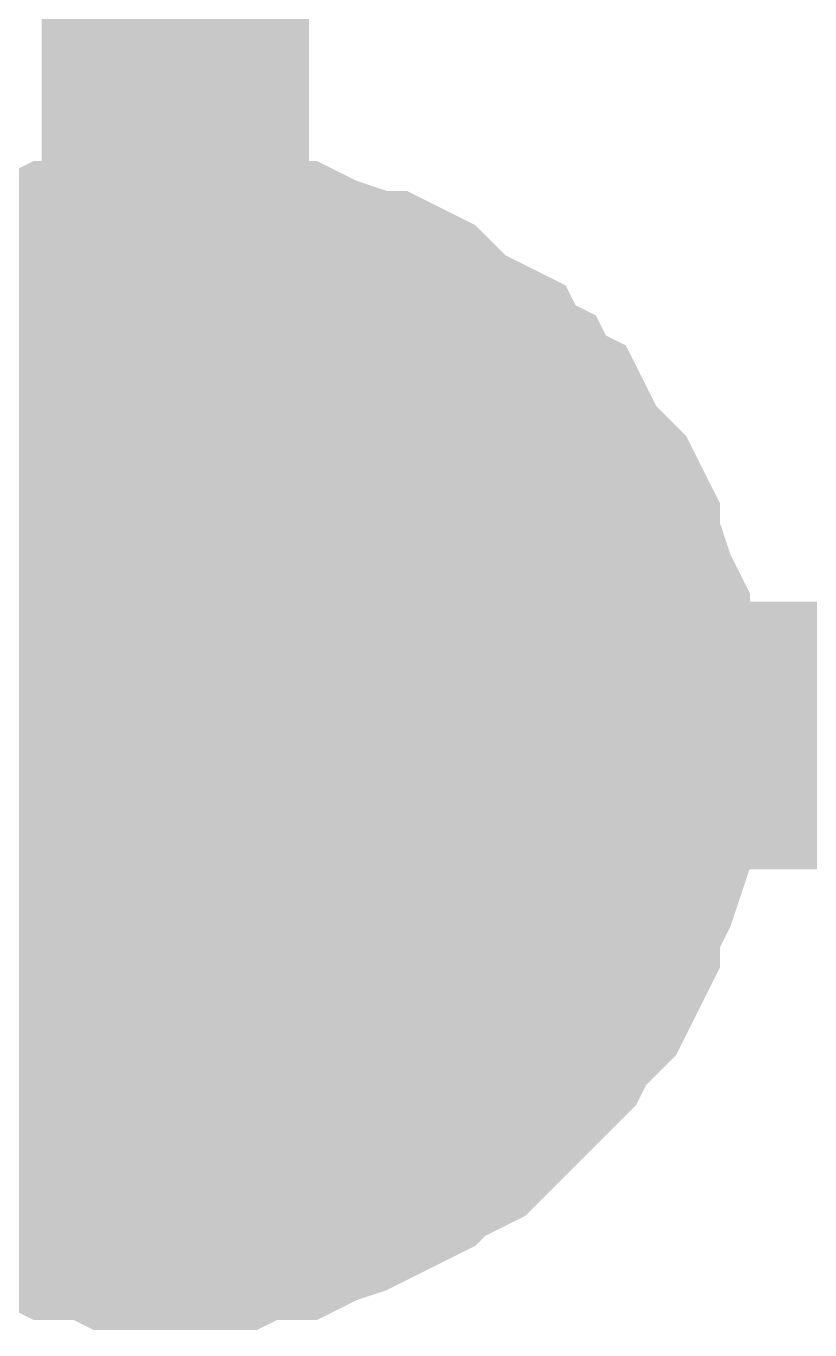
# Model space of a CAD drawing. Header units: inches. Extents: x 0 to 22.3, y 0 to 15.7.
# Drawn here: x 1.9936 to 2.0282, y 3.874 to 3.9316 of the extents above; entities that cross this region are included whole.
import ezdxf

# ---------------------------------------------------------------- set-up
doc = ezdxf.new("R2010")
doc.units = ezdxf.units.IN
doc.header["$MEASUREMENT"] = 0
doc.layers.add('Sheet', color=255, linetype='Continuous')

msp = doc.modelspace()

# ---------------------------------------------------------------- linework, layer by layer
at = {"layer": 'Sheet'}
for points in [[(1.100236, 4.699834, 0.0118, 0.0118, 0), (1.700083, 4.699834, 0.0118, 0.0118, 0), (1.700083, 3.900248, 0.0118, 0.0118, 0), (2.000228, 3.900248, 0.0118, 0.0118, 0), (3.000121, 3.900248, 0.0118, 0.0118, 0), (3.000121, 4.000141, 0.0118, 0.0118, 0)], [(2.000228, 4.000141, 0.0118, 0.0118, 0), (2.000228, 3.900248, 0.0118, 0.0118, 0)], [(1.987409, 3.915718, 0.0118, 0.0118, 0), (1.988293, 3.91616, 0.0118, 0.0118, 0), (1.989177, 3.916602, 0.0118, 0.0118, 0), (1.990061, 3.917486, 0.0118, 0.0118, 0), (1.990503, 3.917928, 0.0118, 0.0118, 0), (1.991387, 3.91837, 0.0118, 0.0118, 0), (1.992271, 3.91837, 0.0118, 0.0118, 0), (1.993155, 3.918812, 0.0118, 0.0118, 0), (1.994481, 3.919254, 0.0118, 0.0118, 0), (1.995366, 3.919696, 0.0118, 0.0118, 0), (1.99625, 3.919696, 0.0118, 0.0118, 0), (1.997134, 3.919696, 0.0118, 0.0118, 0), (1.998018, 3.920138, 0.0118, 0.0118, 0), (1.999344, 3.920138, 0.0118, 0.0118, 0), (2.000228, 3.920138, 0.0118, 0.0118, 0)], [(1.987409, 3.915718, 0.0118, 0.0118, 0), (1.988293, 3.91616, 0.0118, 0.0118, 0), (1.989177, 3.916602, 0.0118, 0.0118, 0), (1.990061, 3.917486, 0.0118, 0.0118, 0), (1.990503, 3.917928, 0.0118, 0.0118, 0), (1.991387, 3.91837, 0.0118, 0.0118, 0), (1.992271, 3.91837, 0.0118, 0.0118, 0), (1.993155, 3.918812, 0.0118, 0.0118, 0), (1.994481, 3.919254, 0.0118, 0.0118, 0), (1.995366, 3.919696, 0.0118, 0.0118, 0), (1.99625, 3.919696, 0.0118, 0.0118, 0), (1.997134, 3.919696, 0.0118, 0.0118, 0), (1.998018, 3.920138, 0.0118, 0.0118, 0), (1.999344, 3.920138, 0.0118, 0.0118, 0), (2.000228, 3.920138, 0.0118, 0.0118, 0)], [(1.987409, 3.915718, 0.0118, 0.0118, 0), (1.988293, 3.91616, 0.0118, 0.0118, 0), (1.989177, 3.916602, 0.0118, 0.0118, 0), (1.990061, 3.917486, 0.0118, 0.0118, 0), (1.990503, 3.917928, 0.0118, 0.0118, 0), (1.991387, 3.91837, 0.0118, 0.0118, 0), (1.992271, 3.91837, 0.0118, 0.0118, 0), (1.993155, 3.918812, 0.0118, 0.0118, 0), (1.994481, 3.919254, 0.0118, 0.0118, 0), (1.995366, 3.919696, 0.0118, 0.0118, 0), (1.99625, 3.919696, 0.0118, 0.0118, 0), (1.997134, 3.919696, 0.0118, 0.0118, 0), (1.998018, 3.920138, 0.0118, 0.0118, 0), (1.999344, 3.920138, 0.0118, 0.0118, 0), (2.000228, 3.920138, 0.0118, 0.0118, 0)], [(1.987409, 3.915718, 0.0118, 0.0118, 0), (1.988293, 3.91616, 0.0118, 0.0118, 0), (1.989177, 3.916602, 0.0118, 0.0118, 0), (1.990061, 3.917486, 0.0118, 0.0118, 0), (1.990503, 3.917928, 0.0118, 0.0118, 0), (1.991387, 3.91837, 0.0118, 0.0118, 0), (1.992271, 3.91837, 0.0118, 0.0118, 0), (1.993155, 3.918812, 0.0118, 0.0118, 0), (1.994481, 3.919254, 0.0118, 0.0118, 0), (1.995366, 3.919696, 0.0118, 0.0118, 0), (1.99625, 3.919696, 0.0118, 0.0118, 0), (1.997134, 3.919696, 0.0118, 0.0118, 0), (1.998018, 3.920138, 0.0118, 0.0118, 0), (1.999344, 3.920138, 0.0118, 0.0118, 0), (2.000228, 3.920138, 0.0118, 0.0118, 0)], [(2.000228, 3.920138, 0.0118, 0.0118, 0), (2.000228, 3.920138, 0.0118, 0.0118, 0)], [(2.000228, 3.920138, 0.0118, 0.0118, 0), (2.001112, 3.920138, 0.0118, 0.0118, 0), (2.002438, 3.920138, 0.0118, 0.0118, 0), (2.003322, 3.919696, 0.0118, 0.0118, 0), (2.004206, 3.919696, 0.0118, 0.0118, 0), (2.00509, 3.919696, 0.0118, 0.0118, 0), (2.005974, 3.919254, 0.0118, 0.0118, 0), (2.007301, 3.918812, 0.0118, 0.0118, 0), (2.008185, 3.91837, 0.0118, 0.0118, 0), (2.009069, 3.91837, 0.0118, 0.0118, 0), (2.009953, 3.917928, 0.0118, 0.0118, 0), (2.010395, 3.917486, 0.0118, 0.0118, 0), (2.011279, 3.916602, 0.0118, 0.0118, 0), (2.012163, 3.91616, 0.0118, 0.0118, 0), (2.013047, 3.915718, 0.0118, 0.0118, 0), (2.013489, 3.914834, 0.0118, 0.0118, 0), (2.014373, 3.914392, 0.0118, 0.0118, 0), (2.014815, 3.913508, 0.0118, 0.0118, 0), (2.015699, 3.913066, 0.0118, 0.0118, 0), (2.016141, 3.912182, 0.0118, 0.0118, 0), (2.016583, 3.911298, 0.0118, 0.0118, 0), (2.017467, 3.910414, 0.0118, 0.0118, 0), (2.01791, 3.909972, 0.0118, 0.0118, 0), (2.018352, 3.909088, 0.0118, 0.0118, 0), (2.018352, 3.908204, 0.0118, 0.0118, 0), (2.018794, 3.90732, 0.0118, 0.0118, 0), (2.019236, 3.905994, 0.0118, 0.0118, 0), (2.019678, 3.90511, 0.0118, 0.0118, 0), (2.019678, 3.904226, 0.0118, 0.0118, 0), (2.019678, 3.903342, 0.0118, 0.0118, 0), (2.02012, 3.902458, 0.0118, 0.0118, 0), (2.02012, 3.901132, 0.0118, 0.0118, 0), (2.02012, 3.900248, 0.0118, 0.0118, 0)], [(2.000228, 3.920138, 0.0118, 0.0118, 0), (2.000228, 3.920138, 0.0118, 0.0118, 0)], [(2.000228, 3.920138, 0.0118, 0.0118, 0), (2.001112, 3.920138, 0.0118, 0.0118, 0), (2.002438, 3.920138, 0.0118, 0.0118, 0), (2.003322, 3.919696, 0.0118, 0.0118, 0), (2.004206, 3.919696, 0.0118, 0.0118, 0), (2.00509, 3.919696, 0.0118, 0.0118, 0), (2.005974, 3.919254, 0.0118, 0.0118, 0), (2.007301, 3.918812, 0.0118, 0.0118, 0), (2.008185, 3.91837, 0.0118, 0.0118, 0), (2.009069, 3.91837, 0.0118, 0.0118, 0), (2.009953, 3.917928, 0.0118, 0.0118, 0), (2.010395, 3.917486, 0.0118, 0.0118, 0), (2.011279, 3.916602, 0.0118, 0.0118, 0), (2.012163, 3.91616, 0.0118, 0.0118, 0), (2.013047, 3.915718, 0.0118, 0.0118, 0), (2.013489, 3.914834, 0.0118, 0.0118, 0), (2.014373, 3.914392, 0.0118, 0.0118, 0), (2.014815, 3.913508, 0.0118, 0.0118, 0), (2.015699, 3.913066, 0.0118, 0.0118, 0), (2.016141, 3.912182, 0.0118, 0.0118, 0), (2.016583, 3.911298, 0.0118, 0.0118, 0), (2.017467, 3.910414, 0.0118, 0.0118, 0), (2.01791, 3.909972, 0.0118, 0.0118, 0), (2.018352, 3.909088, 0.0118, 0.0118, 0), (2.018352, 3.908204, 0.0118, 0.0118, 0), (2.018794, 3.90732, 0.0118, 0.0118, 0), (2.019236, 3.905994, 0.0118, 0.0118, 0), (2.019678, 3.90511, 0.0118, 0.0118, 0), (2.019678, 3.904226, 0.0118, 0.0118, 0), (2.019678, 3.903342, 0.0118, 0.0118, 0), (2.02012, 3.902458, 0.0118, 0.0118, 0), (2.02012, 3.901132, 0.0118, 0.0118, 0), (2.02012, 3.900248, 0.0118, 0.0118, 0)], [(2.000228, 3.920138, 0.0118, 0.0118, 0), (2.000228, 3.920138, 0.0118, 0.0118, 0)], [(2.000228, 3.920138, 0.0118, 0.0118, 0), (2.001112, 3.920138, 0.0118, 0.0118, 0), (2.002438, 3.920138, 0.0118, 0.0118, 0), (2.003322, 3.919696, 0.0118, 0.0118, 0), (2.004206, 3.919696, 0.0118, 0.0118, 0), (2.00509, 3.919696, 0.0118, 0.0118, 0), (2.005974, 3.919254, 0.0118, 0.0118, 0), (2.007301, 3.918812, 0.0118, 0.0118, 0), (2.008185, 3.91837, 0.0118, 0.0118, 0), (2.009069, 3.91837, 0.0118, 0.0118, 0), (2.009953, 3.917928, 0.0118, 0.0118, 0), (2.010395, 3.917486, 0.0118, 0.0118, 0), (2.011279, 3.916602, 0.0118, 0.0118, 0), (2.012163, 3.91616, 0.0118, 0.0118, 0), (2.013047, 3.915718, 0.0118, 0.0118, 0), (2.013489, 3.914834, 0.0118, 0.0118, 0), (2.014373, 3.914392, 0.0118, 0.0118, 0), (2.014815, 3.913508, 0.0118, 0.0118, 0), (2.015699, 3.913066, 0.0118, 0.0118, 0), (2.016141, 3.912182, 0.0118, 0.0118, 0), (2.016583, 3.911298, 0.0118, 0.0118, 0), (2.017467, 3.910414, 0.0118, 0.0118, 0), (2.01791, 3.909972, 0.0118, 0.0118, 0), (2.018352, 3.909088, 0.0118, 0.0118, 0), (2.018352, 3.908204, 0.0118, 0.0118, 0), (2.018794, 3.90732, 0.0118, 0.0118, 0), (2.019236, 3.905994, 0.0118, 0.0118, 0), (2.019678, 3.90511, 0.0118, 0.0118, 0), (2.019678, 3.904226, 0.0118, 0.0118, 0), (2.019678, 3.903342, 0.0118, 0.0118, 0), (2.02012, 3.902458, 0.0118, 0.0118, 0), (2.02012, 3.901132, 0.0118, 0.0118, 0), (2.02012, 3.900248, 0.0118, 0.0118, 0)], [(2.000228, 3.920138, 0.0118, 0.0118, 0), (2.000228, 3.920138, 0.0118, 0.0118, 0)], [(2.000228, 3.920138, 0.0118, 0.0118, 0), (2.001112, 3.920138, 0.0118, 0.0118, 0), (2.002438, 3.920138, 0.0118, 0.0118, 0), (2.003322, 3.919696, 0.0118, 0.0118, 0), (2.004206, 3.919696, 0.0118, 0.0118, 0), (2.00509, 3.919696, 0.0118, 0.0118, 0), (2.005974, 3.919254, 0.0118, 0.0118, 0), (2.007301, 3.918812, 0.0118, 0.0118, 0), (2.008185, 3.91837, 0.0118, 0.0118, 0), (2.009069, 3.91837, 0.0118, 0.0118, 0), (2.009953, 3.917928, 0.0118, 0.0118, 0), (2.010395, 3.917486, 0.0118, 0.0118, 0), (2.011279, 3.916602, 0.0118, 0.0118, 0), (2.012163, 3.91616, 0.0118, 0.0118, 0), (2.013047, 3.915718, 0.0118, 0.0118, 0), (2.013489, 3.914834, 0.0118, 0.0118, 0), (2.014373, 3.914392, 0.0118, 0.0118, 0), (2.014815, 3.913508, 0.0118, 0.0118, 0), (2.015699, 3.913066, 0.0118, 0.0118, 0), (2.016141, 3.912182, 0.0118, 0.0118, 0), (2.016583, 3.911298, 0.0118, 0.0118, 0), (2.017467, 3.910414, 0.0118, 0.0118, 0), (2.01791, 3.909972, 0.0118, 0.0118, 0), (2.018352, 3.909088, 0.0118, 0.0118, 0), (2.018352, 3.908204, 0.0118, 0.0118, 0), (2.018794, 3.90732, 0.0118, 0.0118, 0), (2.019236, 3.905994, 0.0118, 0.0118, 0), (2.019678, 3.90511, 0.0118, 0.0118, 0), (2.019678, 3.904226, 0.0118, 0.0118, 0), (2.019678, 3.903342, 0.0118, 0.0118, 0), (2.02012, 3.902458, 0.0118, 0.0118, 0), (2.02012, 3.901132, 0.0118, 0.0118, 0), (2.02012, 3.900248, 0.0118, 0.0118, 0)], [(1.991387, 3.91837, 0.0039, 0.0039, 0), (1.992271, 3.91837, 0.0039, 0.0039, 0), (1.993155, 3.918812, 0.0039, 0.0039, 0), (1.994481, 3.919254, 0.0039, 0.0039, 0), (1.995366, 3.919696, 0.0039, 0.0039, 0), (1.99625, 3.919696, 0.0039, 0.0039, 0), (1.997134, 3.919696, 0.0039, 0.0039, 0), (1.998018, 3.920138, 0.0039, 0.0039, 0), (1.999344, 3.920138, 0.0039, 0.0039, 0), (2.000228, 3.920138, 0.0039, 0.0039, 0)], [(1.991387, 3.91837, 0.0039, 0.0039, 0), (1.992271, 3.91837, 0.0039, 0.0039, 0), (1.993155, 3.918812, 0.0039, 0.0039, 0), (1.994481, 3.919254, 0.0039, 0.0039, 0), (1.995366, 3.919696, 0.0039, 0.0039, 0), (1.99625, 3.919696, 0.0039, 0.0039, 0), (1.997134, 3.919696, 0.0039, 0.0039, 0), (1.998018, 3.920138, 0.0039, 0.0039, 0), (1.999344, 3.920138, 0.0039, 0.0039, 0), (2.000228, 3.920138, 0.0039, 0.0039, 0)], [(1.991387, 3.91837, 0.0039, 0.0039, 0), (1.992271, 3.91837, 0.0039, 0.0039, 0), (1.993155, 3.918812, 0.0039, 0.0039, 0), (1.994481, 3.919254, 0.0039, 0.0039, 0), (1.995366, 3.919696, 0.0039, 0.0039, 0), (1.99625, 3.919696, 0.0039, 0.0039, 0), (1.997134, 3.919696, 0.0039, 0.0039, 0), (1.998018, 3.920138, 0.0039, 0.0039, 0), (1.999344, 3.920138, 0.0039, 0.0039, 0), (2.000228, 3.920138, 0.0039, 0.0039, 0)], [(1.991387, 3.91837, 0.0039, 0.0039, 0), (1.992271, 3.91837, 0.0039, 0.0039, 0), (1.993155, 3.918812, 0.0039, 0.0039, 0), (1.994481, 3.919254, 0.0039, 0.0039, 0), (1.995366, 3.919696, 0.0039, 0.0039, 0), (1.99625, 3.919696, 0.0039, 0.0039, 0), (1.997134, 3.919696, 0.0039, 0.0039, 0), (1.998018, 3.920138, 0.0039, 0.0039, 0), (1.999344, 3.920138, 0.0039, 0.0039, 0), (2.000228, 3.920138, 0.0039, 0.0039, 0)], [(2.000228, 3.920138, 0.0039, 0.0039, 0), (2.000228, 3.920138, 0.0039, 0.0039, 0)], [(2.000228, 3.920138, 0.0039, 0.0039, 0), (2.001112, 3.920138, 0.0039, 0.0039, 0), (2.002438, 3.920138, 0.0039, 0.0039, 0), (2.003322, 3.919696, 0.0039, 0.0039, 0), (2.004206, 3.919696, 0.0039, 0.0039, 0), (2.00509, 3.919696, 0.0039, 0.0039, 0), (2.005974, 3.919254, 0.0039, 0.0039, 0), (2.007301, 3.918812, 0.0039, 0.0039, 0), (2.008185, 3.91837, 0.0039, 0.0039, 0), (2.009069, 3.91837, 0.0039, 0.0039, 0), (2.009953, 3.917928, 0.0039, 0.0039, 0), (2.010395, 3.917486, 0.0039, 0.0039, 0), (2.011279, 3.916602, 0.0039, 0.0039, 0), (2.012163, 3.91616, 0.0039, 0.0039, 0), (2.013047, 3.915718, 0.0039, 0.0039, 0), (2.013489, 3.914834, 0.0039, 0.0039, 0), (2.014373, 3.914392, 0.0039, 0.0039, 0), (2.014815, 3.913508, 0.0039, 0.0039, 0), (2.015699, 3.913066, 0.0039, 0.0039, 0), (2.016141, 3.912182, 0.0039, 0.0039, 0), (2.016583, 3.911298, 0.0039, 0.0039, 0), (2.017467, 3.910414, 0.0039, 0.0039, 0), (2.01791, 3.909972, 0.0039, 0.0039, 0), (2.018352, 3.909088, 0.0039, 0.0039, 0), (2.018352, 3.908204, 0.0039, 0.0039, 0), (2.018794, 3.90732, 0.0039, 0.0039, 0), (2.019236, 3.905994, 0.0039, 0.0039, 0), (2.019678, 3.90511, 0.0039, 0.0039, 0), (2.019678, 3.904226, 0.0039, 0.0039, 0), (2.019678, 3.903342, 0.0039, 0.0039, 0), (2.02012, 3.902458, 0.0039, 0.0039, 0), (2.02012, 3.901132, 0.0039, 0.0039, 0), (2.02012, 3.900248, 0.0039, 0.0039, 0)], [(2.000228, 3.920138, 0.0039, 0.0039, 0), (2.000228, 3.920138, 0.0039, 0.0039, 0)], [(2.000228, 3.920138, 0.0039, 0.0039, 0), (2.001112, 3.920138, 0.0039, 0.0039, 0), (2.002438, 3.920138, 0.0039, 0.0039, 0), (2.003322, 3.919696, 0.0039, 0.0039, 0), (2.004206, 3.919696, 0.0039, 0.0039, 0), (2.00509, 3.919696, 0.0039, 0.0039, 0), (2.005974, 3.919254, 0.0039, 0.0039, 0), (2.007301, 3.918812, 0.0039, 0.0039, 0), (2.008185, 3.91837, 0.0039, 0.0039, 0), (2.009069, 3.91837, 0.0039, 0.0039, 0), (2.009953, 3.917928, 0.0039, 0.0039, 0), (2.010395, 3.917486, 0.0039, 0.0039, 0), (2.011279, 3.916602, 0.0039, 0.0039, 0), (2.012163, 3.91616, 0.0039, 0.0039, 0), (2.013047, 3.915718, 0.0039, 0.0039, 0), (2.013489, 3.914834, 0.0039, 0.0039, 0), (2.014373, 3.914392, 0.0039, 0.0039, 0), (2.014815, 3.913508, 0.0039, 0.0039, 0), (2.015699, 3.913066, 0.0039, 0.0039, 0), (2.016141, 3.912182, 0.0039, 0.0039, 0), (2.016583, 3.911298, 0.0039, 0.0039, 0), (2.017467, 3.910414, 0.0039, 0.0039, 0), (2.01791, 3.909972, 0.0039, 0.0039, 0), (2.018352, 3.909088, 0.0039, 0.0039, 0), (2.018352, 3.908204, 0.0039, 0.0039, 0), (2.018794, 3.90732, 0.0039, 0.0039, 0), (2.019236, 3.905994, 0.0039, 0.0039, 0), (2.019678, 3.90511, 0.0039, 0.0039, 0), (2.019678, 3.904226, 0.0039, 0.0039, 0), (2.019678, 3.903342, 0.0039, 0.0039, 0), (2.02012, 3.902458, 0.0039, 0.0039, 0), (2.02012, 3.901132, 0.0039, 0.0039, 0), (2.02012, 3.900248, 0.0039, 0.0039, 0)], [(2.000228, 3.920138, 0.0039, 0.0039, 0), (2.000228, 3.920138, 0.0039, 0.0039, 0)], [(2.000228, 3.920138, 0.0039, 0.0039, 0), (2.001112, 3.920138, 0.0039, 0.0039, 0), (2.002438, 3.920138, 0.0039, 0.0039, 0), (2.003322, 3.919696, 0.0039, 0.0039, 0), (2.004206, 3.919696, 0.0039, 0.0039, 0), (2.00509, 3.919696, 0.0039, 0.0039, 0), (2.005974, 3.919254, 0.0039, 0.0039, 0), (2.007301, 3.918812, 0.0039, 0.0039, 0), (2.008185, 3.91837, 0.0039, 0.0039, 0), (2.009069, 3.91837, 0.0039, 0.0039, 0), (2.009953, 3.917928, 0.0039, 0.0039, 0), (2.010395, 3.917486, 0.0039, 0.0039, 0), (2.011279, 3.916602, 0.0039, 0.0039, 0), (2.012163, 3.91616, 0.0039, 0.0039, 0), (2.013047, 3.915718, 0.0039, 0.0039, 0), (2.013489, 3.914834, 0.0039, 0.0039, 0), (2.014373, 3.914392, 0.0039, 0.0039, 0), (2.014815, 3.913508, 0.0039, 0.0039, 0), (2.015699, 3.913066, 0.0039, 0.0039, 0), (2.016141, 3.912182, 0.0039, 0.0039, 0), (2.016583, 3.911298, 0.0039, 0.0039, 0), (2.017467, 3.910414, 0.0039, 0.0039, 0), (2.01791, 3.909972, 0.0039, 0.0039, 0), (2.018352, 3.909088, 0.0039, 0.0039, 0), (2.018352, 3.908204, 0.0039, 0.0039, 0), (2.018794, 3.90732, 0.0039, 0.0039, 0), (2.019236, 3.905994, 0.0039, 0.0039, 0), (2.019678, 3.90511, 0.0039, 0.0039, 0), (2.019678, 3.904226, 0.0039, 0.0039, 0), (2.019678, 3.903342, 0.0039, 0.0039, 0), (2.02012, 3.902458, 0.0039, 0.0039, 0), (2.02012, 3.901132, 0.0039, 0.0039, 0), (2.02012, 3.900248, 0.0039, 0.0039, 0)], [(2.000228, 3.920138, 0.0039, 0.0039, 0), (2.000228, 3.920138, 0.0039, 0.0039, 0)], [(2.000228, 3.920138, 0.0039, 0.0039, 0), (2.001112, 3.920138, 0.0039, 0.0039, 0), (2.002438, 3.920138, 0.0039, 0.0039, 0), (2.003322, 3.919696, 0.0039, 0.0039, 0), (2.004206, 3.919696, 0.0039, 0.0039, 0), (2.00509, 3.919696, 0.0039, 0.0039, 0), (2.005974, 3.919254, 0.0039, 0.0039, 0), (2.007301, 3.918812, 0.0039, 0.0039, 0), (2.008185, 3.91837, 0.0039, 0.0039, 0), (2.009069, 3.91837, 0.0039, 0.0039, 0), (2.009953, 3.917928, 0.0039, 0.0039, 0), (2.010395, 3.917486, 0.0039, 0.0039, 0), (2.011279, 3.916602, 0.0039, 0.0039, 0), (2.012163, 3.91616, 0.0039, 0.0039, 0), (2.013047, 3.915718, 0.0039, 0.0039, 0), (2.013489, 3.914834, 0.0039, 0.0039, 0), (2.014373, 3.914392, 0.0039, 0.0039, 0), (2.014815, 3.913508, 0.0039, 0.0039, 0), (2.015699, 3.913066, 0.0039, 0.0039, 0), (2.016141, 3.912182, 0.0039, 0.0039, 0), (2.016583, 3.911298, 0.0039, 0.0039, 0), (2.017467, 3.910414, 0.0039, 0.0039, 0), (2.01791, 3.909972, 0.0039, 0.0039, 0), (2.018352, 3.909088, 0.0039, 0.0039, 0), (2.018352, 3.908204, 0.0039, 0.0039, 0), (2.018794, 3.90732, 0.0039, 0.0039, 0), (2.019236, 3.905994, 0.0039, 0.0039, 0), (2.019678, 3.90511, 0.0039, 0.0039, 0), (2.019678, 3.904226, 0.0039, 0.0039, 0), (2.019678, 3.903342, 0.0039, 0.0039, 0), (2.02012, 3.902458, 0.0039, 0.0039, 0), (2.02012, 3.901132, 0.0039, 0.0039, 0), (2.02012, 3.900248, 0.0039, 0.0039, 0)], [(2.02012, 3.900248, 0.0118, 0.0118, 0), (2.02012, 3.899364, 0.0118, 0.0118, 0), (2.02012, 3.898038, 0.0118, 0.0118, 0), (2.019678, 3.897154, 0.0118, 0.0118, 0), (2.019678, 3.89627, 0.0118, 0.0118, 0), (2.019678, 3.895386, 0.0118, 0.0118, 0), (2.019236, 3.89406, 0.0118, 0.0118, 0), (2.018794, 3.893176, 0.0118, 0.0118, 0), (2.018352, 3.892292, 0.0118, 0.0118, 0), (2.018352, 3.891408, 0.0118, 0.0118, 0), (2.01791, 3.890524, 0.0118, 0.0118, 0), (2.017467, 3.88964, 0.0118, 0.0118, 0), (2.016583, 3.888756, 0.0118, 0.0118, 0), (2.016141, 3.888314, 0.0118, 0.0118, 0), (2.015699, 3.88743, 0.0118, 0.0118, 0), (2.014815, 3.886546, 0.0118, 0.0118, 0), (2.014373, 3.886104, 0.0118, 0.0118, 0), (2.013489, 3.88522, 0.0118, 0.0118, 0), (2.013047, 3.884778, 0.0118, 0.0118, 0), (2.012163, 3.883894, 0.0118, 0.0118, 0), (2.011279, 3.883452, 0.0118, 0.0118, 0), (2.010395, 3.88301, 0.0118, 0.0118, 0), (2.009953, 3.882568, 0.0118, 0.0118, 0), (2.009069, 3.882126, 0.0118, 0.0118, 0), (2.008185, 3.881684, 0.0118, 0.0118, 0), (2.007301, 3.881242, 0.0118, 0.0118, 0), (2.005974, 3.8808, 0.0118, 0.0118, 0), (2.00509, 3.880358, 0.0118, 0.0118, 0), (2.004206, 3.880358, 0.0118, 0.0118, 0), (2.003322, 3.880358, 0.0118, 0.0118, 0), (2.002438, 3.879916, 0.0118, 0.0118, 0), (2.001112, 3.879916, 0.0118, 0.0118, 0), (2.000228, 3.879916, 0.0118, 0.0118, 0)], [(2.02012, 3.900248, 0.0118, 0.0118, 0), (2.02012, 3.899364, 0.0118, 0.0118, 0), (2.02012, 3.898038, 0.0118, 0.0118, 0), (2.019678, 3.897154, 0.0118, 0.0118, 0), (2.019678, 3.89627, 0.0118, 0.0118, 0), (2.019678, 3.895386, 0.0118, 0.0118, 0), (2.019236, 3.89406, 0.0118, 0.0118, 0), (2.018794, 3.893176, 0.0118, 0.0118, 0), (2.018352, 3.892292, 0.0118, 0.0118, 0), (2.018352, 3.891408, 0.0118, 0.0118, 0), (2.01791, 3.890524, 0.0118, 0.0118, 0), (2.017467, 3.88964, 0.0118, 0.0118, 0), (2.016583, 3.888756, 0.0118, 0.0118, 0), (2.016141, 3.888314, 0.0118, 0.0118, 0), (2.015699, 3.88743, 0.0118, 0.0118, 0), (2.014815, 3.886546, 0.0118, 0.0118, 0), (2.014373, 3.886104, 0.0118, 0.0118, 0), (2.013489, 3.88522, 0.0118, 0.0118, 0), (2.013047, 3.884778, 0.0118, 0.0118, 0), (2.012163, 3.883894, 0.0118, 0.0118, 0), (2.011279, 3.883452, 0.0118, 0.0118, 0), (2.010395, 3.88301, 0.0118, 0.0118, 0), (2.009953, 3.882568, 0.0118, 0.0118, 0), (2.009069, 3.882126, 0.0118, 0.0118, 0), (2.008185, 3.881684, 0.0118, 0.0118, 0), (2.007301, 3.881242, 0.0118, 0.0118, 0), (2.005974, 3.8808, 0.0118, 0.0118, 0), (2.00509, 3.880358, 0.0118, 0.0118, 0), (2.004206, 3.880358, 0.0118, 0.0118, 0), (2.003322, 3.880358, 0.0118, 0.0118, 0), (2.002438, 3.879916, 0.0118, 0.0118, 0), (2.001112, 3.879916, 0.0118, 0.0118, 0), (2.000228, 3.879916, 0.0118, 0.0118, 0)], [(2.02012, 3.900248, 0.0118, 0.0118, 0), (2.02012, 3.899364, 0.0118, 0.0118, 0), (2.02012, 3.898038, 0.0118, 0.0118, 0), (2.019678, 3.897154, 0.0118, 0.0118, 0), (2.019678, 3.89627, 0.0118, 0.0118, 0), (2.019678, 3.895386, 0.0118, 0.0118, 0), (2.019236, 3.89406, 0.0118, 0.0118, 0), (2.018794, 3.893176, 0.0118, 0.0118, 0), (2.018352, 3.892292, 0.0118, 0.0118, 0), (2.018352, 3.891408, 0.0118, 0.0118, 0), (2.01791, 3.890524, 0.0118, 0.0118, 0), (2.017467, 3.88964, 0.0118, 0.0118, 0), (2.016583, 3.888756, 0.0118, 0.0118, 0), (2.016141, 3.888314, 0.0118, 0.0118, 0), (2.015699, 3.88743, 0.0118, 0.0118, 0), (2.014815, 3.886546, 0.0118, 0.0118, 0), (2.014373, 3.886104, 0.0118, 0.0118, 0), (2.013489, 3.88522, 0.0118, 0.0118, 0), (2.013047, 3.884778, 0.0118, 0.0118, 0), (2.012163, 3.883894, 0.0118, 0.0118, 0), (2.011279, 3.883452, 0.0118, 0.0118, 0), (2.010395, 3.88301, 0.0118, 0.0118, 0), (2.009953, 3.882568, 0.0118, 0.0118, 0), (2.009069, 3.882126, 0.0118, 0.0118, 0), (2.008185, 3.881684, 0.0118, 0.0118, 0), (2.007301, 3.881242, 0.0118, 0.0118, 0), (2.005974, 3.8808, 0.0118, 0.0118, 0), (2.00509, 3.880358, 0.0118, 0.0118, 0), (2.004206, 3.880358, 0.0118, 0.0118, 0), (2.003322, 3.880358, 0.0118, 0.0118, 0), (2.002438, 3.879916, 0.0118, 0.0118, 0), (2.001112, 3.879916, 0.0118, 0.0118, 0), (2.000228, 3.879916, 0.0118, 0.0118, 0)], [(2.02012, 3.900248, 0.0118, 0.0118, 0), (2.02012, 3.899364, 0.0118, 0.0118, 0), (2.02012, 3.898038, 0.0118, 0.0118, 0), (2.019678, 3.897154, 0.0118, 0.0118, 0), (2.019678, 3.89627, 0.0118, 0.0118, 0), (2.019678, 3.895386, 0.0118, 0.0118, 0), (2.019236, 3.89406, 0.0118, 0.0118, 0), (2.018794, 3.893176, 0.0118, 0.0118, 0), (2.018352, 3.892292, 0.0118, 0.0118, 0), (2.018352, 3.891408, 0.0118, 0.0118, 0), (2.01791, 3.890524, 0.0118, 0.0118, 0), (2.017467, 3.88964, 0.0118, 0.0118, 0), (2.016583, 3.888756, 0.0118, 0.0118, 0), (2.016141, 3.888314, 0.0118, 0.0118, 0), (2.015699, 3.88743, 0.0118, 0.0118, 0), (2.014815, 3.886546, 0.0118, 0.0118, 0), (2.014373, 3.886104, 0.0118, 0.0118, 0), (2.013489, 3.88522, 0.0118, 0.0118, 0), (2.013047, 3.884778, 0.0118, 0.0118, 0), (2.012163, 3.883894, 0.0118, 0.0118, 0), (2.011279, 3.883452, 0.0118, 0.0118, 0), (2.010395, 3.88301, 0.0118, 0.0118, 0), (2.009953, 3.882568, 0.0118, 0.0118, 0), (2.009069, 3.882126, 0.0118, 0.0118, 0), (2.008185, 3.881684, 0.0118, 0.0118, 0), (2.007301, 3.881242, 0.0118, 0.0118, 0), (2.005974, 3.8808, 0.0118, 0.0118, 0), (2.00509, 3.880358, 0.0118, 0.0118, 0), (2.004206, 3.880358, 0.0118, 0.0118, 0), (2.003322, 3.880358, 0.0118, 0.0118, 0), (2.002438, 3.879916, 0.0118, 0.0118, 0), (2.001112, 3.879916, 0.0118, 0.0118, 0), (2.000228, 3.879916, 0.0118, 0.0118, 0)], [(2.02012, 3.900248, 0.0118, 0.0118, 0), (2.02012, 3.900248, 0.0118, 0.0118, 0), (2.02012, 3.900248, 0.0118, 0.0118, 0), (2.02012, 3.900248, 0.0118, 0.0118, 0), (2.02012, 3.900248, 0.0118, 0.0118, 0), (2.02012, 3.900248, 0.0118, 0.0118, 0), (2.02012, 3.900248, 0.0118, 0.0118, 0), (2.02012, 3.900248, 0.0118, 0.0118, 0), (2.02012, 3.900248, 0.0118, 0.0118, 0), (2.02012, 3.900248, 0.0118, 0.0118, 0), (2.02012, 3.900248, 0.0118, 0.0118, 0), (2.02012, 3.900248, 0.0118, 0.0118, 0), (2.02012, 3.900248, 0.0118, 0.0118, 0), (2.02012, 3.900248, 0.0118, 0.0118, 0), (2.02012, 3.900248, 0.0118, 0.0118, 0), (2.02012, 3.900248, 0.0118, 0.0118, 0), (2.02012, 3.900248, 0.0118, 0.0118, 0), (2.02012, 3.900248, 0.0118, 0.0118, 0), (2.02012, 3.900248, 0.0118, 0.0118, 0), (2.02012, 3.900248, 0.0118, 0.0118, 0), (2.02012, 3.900248, 0.0118, 0.0118, 0), (2.02012, 3.900248, 0.0118, 0.0118, 0), (2.02012, 3.900248, 0.0118, 0.0118, 0), (2.02012, 3.900248, 0.0118, 0.0118, 0), (2.02012, 3.900248, 0.0118, 0.0118, 0), (2.02012, 3.900248, 0.0118, 0.0118, 0), (2.02012, 3.900248, 0.0118, 0.0118, 0), (2.02012, 3.900248, 0.0118, 0.0118, 0), (2.02012, 3.900248, 0.0118, 0.0118, 0), (2.02012, 3.900248, 0.0118, 0.0118, 0), (2.02012, 3.900248, 0.0118, 0.0118, 0), (2.02012, 3.900248, 0.0118, 0.0118, 0), (2.02012, 3.900248, 0.0118, 0.0118, 0)], [(2.02012, 3.900248, 0.0118, 0.0118, 0), (2.02012, 3.900248, 0.0118, 0.0118, 0)], [(2.02012, 3.900248, 0.0118, 0.0118, 0), (2.02012, 3.900248, 0.0118, 0.0118, 0), (2.02012, 3.900248, 0.0118, 0.0118, 0), (2.02012, 3.900248, 0.0118, 0.0118, 0), (2.02012, 3.900248, 0.0118, 0.0118, 0), (2.02012, 3.900248, 0.0118, 0.0118, 0), (2.02012, 3.900248, 0.0118, 0.0118, 0), (2.02012, 3.900248, 0.0118, 0.0118, 0), (2.02012, 3.900248, 0.0118, 0.0118, 0), (2.02012, 3.900248, 0.0118, 0.0118, 0), (2.02012, 3.900248, 0.0118, 0.0118, 0), (2.02012, 3.900248, 0.0118, 0.0118, 0), (2.02012, 3.900248, 0.0118, 0.0118, 0), (2.02012, 3.900248, 0.0118, 0.0118, 0), (2.02012, 3.900248, 0.0118, 0.0118, 0), (2.02012, 3.900248, 0.0118, 0.0118, 0), (2.02012, 3.900248, 0.0118, 0.0118, 0), (2.02012, 3.900248, 0.0118, 0.0118, 0), (2.02012, 3.900248, 0.0118, 0.0118, 0), (2.02012, 3.900248, 0.0118, 0.0118, 0), (2.02012, 3.900248, 0.0118, 0.0118, 0), (2.02012, 3.900248, 0.0118, 0.0118, 0), (2.02012, 3.900248, 0.0118, 0.0118, 0), (2.02012, 3.900248, 0.0118, 0.0118, 0), (2.02012, 3.900248, 0.0118, 0.0118, 0), (2.02012, 3.900248, 0.0118, 0.0118, 0), (2.02012, 3.900248, 0.0118, 0.0118, 0), (2.02012, 3.900248, 0.0118, 0.0118, 0), (2.02012, 3.900248, 0.0118, 0.0118, 0), (2.02012, 3.900248, 0.0118, 0.0118, 0), (2.02012, 3.900248, 0.0118, 0.0118, 0), (2.02012, 3.900248, 0.0118, 0.0118, 0), (2.02012, 3.900248, 0.0118, 0.0118, 0)], [(2.02012, 3.900248, 0.0118, 0.0118, 0), (2.02012, 3.900248, 0.0118, 0.0118, 0)], [(2.02012, 3.900248, 0.0118, 0.0118, 0), (2.02012, 3.900248, 0.0118, 0.0118, 0), (2.02012, 3.900248, 0.0118, 0.0118, 0), (2.02012, 3.900248, 0.0118, 0.0118, 0), (2.02012, 3.900248, 0.0118, 0.0118, 0), (2.02012, 3.900248, 0.0118, 0.0118, 0), (2.02012, 3.900248, 0.0118, 0.0118, 0), (2.02012, 3.900248, 0.0118, 0.0118, 0), (2.02012, 3.900248, 0.0118, 0.0118, 0), (2.02012, 3.900248, 0.0118, 0.0118, 0), (2.02012, 3.900248, 0.0118, 0.0118, 0), (2.02012, 3.900248, 0.0118, 0.0118, 0), (2.02012, 3.900248, 0.0118, 0.0118, 0), (2.02012, 3.900248, 0.0118, 0.0118, 0), (2.02012, 3.900248, 0.0118, 0.0118, 0), (2.02012, 3.900248, 0.0118, 0.0118, 0), (2.02012, 3.900248, 0.0118, 0.0118, 0), (2.02012, 3.900248, 0.0118, 0.0118, 0), (2.02012, 3.900248, 0.0118, 0.0118, 0), (2.02012, 3.900248, 0.0118, 0.0118, 0), (2.02012, 3.900248, 0.0118, 0.0118, 0), (2.02012, 3.900248, 0.0118, 0.0118, 0), (2.02012, 3.900248, 0.0118, 0.0118, 0), (2.02012, 3.900248, 0.0118, 0.0118, 0), (2.02012, 3.900248, 0.0118, 0.0118, 0), (2.02012, 3.900248, 0.0118, 0.0118, 0), (2.02012, 3.900248, 0.0118, 0.0118, 0), (2.02012, 3.900248, 0.0118, 0.0118, 0), (2.02012, 3.900248, 0.0118, 0.0118, 0), (2.02012, 3.900248, 0.0118, 0.0118, 0), (2.02012, 3.900248, 0.0118, 0.0118, 0), (2.02012, 3.900248, 0.0118, 0.0118, 0), (2.02012, 3.900248, 0.0118, 0.0118, 0)], [(2.02012, 3.900248, 0.0118, 0.0118, 0), (2.02012, 3.900248, 0.0118, 0.0118, 0)], [(2.02012, 3.900248, 0.0118, 0.0118, 0), (2.02012, 3.900248, 0.0118, 0.0118, 0), (2.02012, 3.900248, 0.0118, 0.0118, 0), (2.02012, 3.900248, 0.0118, 0.0118, 0), (2.02012, 3.900248, 0.0118, 0.0118, 0), (2.02012, 3.900248, 0.0118, 0.0118, 0), (2.02012, 3.900248, 0.0118, 0.0118, 0), (2.02012, 3.900248, 0.0118, 0.0118, 0), (2.02012, 3.900248, 0.0118, 0.0118, 0), (2.02012, 3.900248, 0.0118, 0.0118, 0), (2.02012, 3.900248, 0.0118, 0.0118, 0), (2.02012, 3.900248, 0.0118, 0.0118, 0), (2.02012, 3.900248, 0.0118, 0.0118, 0), (2.02012, 3.900248, 0.0118, 0.0118, 0), (2.02012, 3.900248, 0.0118, 0.0118, 0), (2.02012, 3.900248, 0.0118, 0.0118, 0), (2.02012, 3.900248, 0.0118, 0.0118, 0), (2.02012, 3.900248, 0.0118, 0.0118, 0), (2.02012, 3.900248, 0.0118, 0.0118, 0), (2.02012, 3.900248, 0.0118, 0.0118, 0), (2.02012, 3.900248, 0.0118, 0.0118, 0), (2.02012, 3.900248, 0.0118, 0.0118, 0), (2.02012, 3.900248, 0.0118, 0.0118, 0), (2.02012, 3.900248, 0.0118, 0.0118, 0), (2.02012, 3.900248, 0.0118, 0.0118, 0), (2.02012, 3.900248, 0.0118, 0.0118, 0), (2.02012, 3.900248, 0.0118, 0.0118, 0), (2.02012, 3.900248, 0.0118, 0.0118, 0), (2.02012, 3.900248, 0.0118, 0.0118, 0), (2.02012, 3.900248, 0.0118, 0.0118, 0), (2.02012, 3.900248, 0.0118, 0.0118, 0), (2.02012, 3.900248, 0.0118, 0.0118, 0), (2.02012, 3.900248, 0.0118, 0.0118, 0)], [(2.02012, 3.900248, 0.0118, 0.0118, 0), (2.02012, 3.900248, 0.0118, 0.0118, 0)], [(2.02012, 3.900248, 0.0039, 0.0039, 0), (2.02012, 3.899364, 0.0039, 0.0039, 0), (2.02012, 3.898038, 0.0039, 0.0039, 0), (2.019678, 3.897154, 0.0039, 0.0039, 0), (2.019678, 3.89627, 0.0039, 0.0039, 0), (2.019678, 3.895386, 0.0039, 0.0039, 0), (2.019236, 3.89406, 0.0039, 0.0039, 0), (2.018794, 3.893176, 0.0039, 0.0039, 0), (2.018352, 3.892292, 0.0039, 0.0039, 0), (2.018352, 3.891408, 0.0039, 0.0039, 0), (2.01791, 3.890524, 0.0039, 0.0039, 0), (2.017467, 3.88964, 0.0039, 0.0039, 0), (2.016583, 3.888756, 0.0039, 0.0039, 0), (2.016141, 3.888314, 0.0039, 0.0039, 0), (2.015699, 3.88743, 0.0039, 0.0039, 0), (2.014815, 3.886546, 0.0039, 0.0039, 0), (2.014373, 3.886104, 0.0039, 0.0039, 0), (2.013489, 3.88522, 0.0039, 0.0039, 0), (2.013047, 3.884778, 0.0039, 0.0039, 0), (2.012163, 3.883894, 0.0039, 0.0039, 0), (2.011279, 3.883452, 0.0039, 0.0039, 0), (2.010395, 3.88301, 0.0039, 0.0039, 0), (2.009953, 3.882568, 0.0039, 0.0039, 0), (2.009069, 3.882126, 0.0039, 0.0039, 0), (2.008185, 3.881684, 0.0039, 0.0039, 0), (2.007301, 3.881242, 0.0039, 0.0039, 0), (2.005974, 3.8808, 0.0039, 0.0039, 0), (2.00509, 3.880358, 0.0039, 0.0039, 0), (2.004206, 3.880358, 0.0039, 0.0039, 0), (2.003322, 3.880358, 0.0039, 0.0039, 0), (2.002438, 3.879916, 0.0039, 0.0039, 0), (2.001112, 3.879916, 0.0039, 0.0039, 0), (2.000228, 3.879916, 0.0039, 0.0039, 0)], [(2.02012, 3.900248, 0.0039, 0.0039, 0), (2.02012, 3.899364, 0.0039, 0.0039, 0), (2.02012, 3.898038, 0.0039, 0.0039, 0), (2.019678, 3.897154, 0.0039, 0.0039, 0), (2.019678, 3.89627, 0.0039, 0.0039, 0), (2.019678, 3.895386, 0.0039, 0.0039, 0), (2.019236, 3.89406, 0.0039, 0.0039, 0), (2.018794, 3.893176, 0.0039, 0.0039, 0), (2.018352, 3.892292, 0.0039, 0.0039, 0), (2.018352, 3.891408, 0.0039, 0.0039, 0), (2.01791, 3.890524, 0.0039, 0.0039, 0), (2.017467, 3.88964, 0.0039, 0.0039, 0), (2.016583, 3.888756, 0.0039, 0.0039, 0), (2.016141, 3.888314, 0.0039, 0.0039, 0), (2.015699, 3.88743, 0.0039, 0.0039, 0), (2.014815, 3.886546, 0.0039, 0.0039, 0), (2.014373, 3.886104, 0.0039, 0.0039, 0), (2.013489, 3.88522, 0.0039, 0.0039, 0), (2.013047, 3.884778, 0.0039, 0.0039, 0), (2.012163, 3.883894, 0.0039, 0.0039, 0), (2.011279, 3.883452, 0.0039, 0.0039, 0), (2.010395, 3.88301, 0.0039, 0.0039, 0), (2.009953, 3.882568, 0.0039, 0.0039, 0), (2.009069, 3.882126, 0.0039, 0.0039, 0), (2.008185, 3.881684, 0.0039, 0.0039, 0), (2.007301, 3.881242, 0.0039, 0.0039, 0), (2.005974, 3.8808, 0.0039, 0.0039, 0), (2.00509, 3.880358, 0.0039, 0.0039, 0), (2.004206, 3.880358, 0.0039, 0.0039, 0), (2.003322, 3.880358, 0.0039, 0.0039, 0), (2.002438, 3.879916, 0.0039, 0.0039, 0), (2.001112, 3.879916, 0.0039, 0.0039, 0), (2.000228, 3.879916, 0.0039, 0.0039, 0)], [(2.02012, 3.900248, 0.0039, 0.0039, 0), (2.02012, 3.899364, 0.0039, 0.0039, 0), (2.02012, 3.898038, 0.0039, 0.0039, 0), (2.019678, 3.897154, 0.0039, 0.0039, 0), (2.019678, 3.89627, 0.0039, 0.0039, 0), (2.019678, 3.895386, 0.0039, 0.0039, 0), (2.019236, 3.89406, 0.0039, 0.0039, 0), (2.018794, 3.893176, 0.0039, 0.0039, 0), (2.018352, 3.892292, 0.0039, 0.0039, 0), (2.018352, 3.891408, 0.0039, 0.0039, 0), (2.01791, 3.890524, 0.0039, 0.0039, 0), (2.017467, 3.88964, 0.0039, 0.0039, 0), (2.016583, 3.888756, 0.0039, 0.0039, 0), (2.016141, 3.888314, 0.0039, 0.0039, 0), (2.015699, 3.88743, 0.0039, 0.0039, 0), (2.014815, 3.886546, 0.0039, 0.0039, 0), (2.014373, 3.886104, 0.0039, 0.0039, 0), (2.013489, 3.88522, 0.0039, 0.0039, 0), (2.013047, 3.884778, 0.0039, 0.0039, 0), (2.012163, 3.883894, 0.0039, 0.0039, 0), (2.011279, 3.883452, 0.0039, 0.0039, 0), (2.010395, 3.88301, 0.0039, 0.0039, 0), (2.009953, 3.882568, 0.0039, 0.0039, 0), (2.009069, 3.882126, 0.0039, 0.0039, 0), (2.008185, 3.881684, 0.0039, 0.0039, 0), (2.007301, 3.881242, 0.0039, 0.0039, 0), (2.005974, 3.8808, 0.0039, 0.0039, 0), (2.00509, 3.880358, 0.0039, 0.0039, 0), (2.004206, 3.880358, 0.0039, 0.0039, 0), (2.003322, 3.880358, 0.0039, 0.0039, 0), (2.002438, 3.879916, 0.0039, 0.0039, 0), (2.001112, 3.879916, 0.0039, 0.0039, 0), (2.000228, 3.879916, 0.0039, 0.0039, 0)], [(2.02012, 3.900248, 0.0039, 0.0039, 0), (2.02012, 3.899364, 0.0039, 0.0039, 0), (2.02012, 3.898038, 0.0039, 0.0039, 0), (2.019678, 3.897154, 0.0039, 0.0039, 0), (2.019678, 3.89627, 0.0039, 0.0039, 0), (2.019678, 3.895386, 0.0039, 0.0039, 0), (2.019236, 3.89406, 0.0039, 0.0039, 0), (2.018794, 3.893176, 0.0039, 0.0039, 0), (2.018352, 3.892292, 0.0039, 0.0039, 0), (2.018352, 3.891408, 0.0039, 0.0039, 0), (2.01791, 3.890524, 0.0039, 0.0039, 0), (2.017467, 3.88964, 0.0039, 0.0039, 0), (2.016583, 3.888756, 0.0039, 0.0039, 0), (2.016141, 3.888314, 0.0039, 0.0039, 0), (2.015699, 3.88743, 0.0039, 0.0039, 0), (2.014815, 3.886546, 0.0039, 0.0039, 0), (2.014373, 3.886104, 0.0039, 0.0039, 0), (2.013489, 3.88522, 0.0039, 0.0039, 0), (2.013047, 3.884778, 0.0039, 0.0039, 0), (2.012163, 3.883894, 0.0039, 0.0039, 0), (2.011279, 3.883452, 0.0039, 0.0039, 0), (2.010395, 3.88301, 0.0039, 0.0039, 0), (2.009953, 3.882568, 0.0039, 0.0039, 0), (2.009069, 3.882126, 0.0039, 0.0039, 0), (2.008185, 3.881684, 0.0039, 0.0039, 0), (2.007301, 3.881242, 0.0039, 0.0039, 0), (2.005974, 3.8808, 0.0039, 0.0039, 0), (2.00509, 3.880358, 0.0039, 0.0039, 0), (2.004206, 3.880358, 0.0039, 0.0039, 0), (2.003322, 3.880358, 0.0039, 0.0039, 0), (2.002438, 3.879916, 0.0039, 0.0039, 0), (2.001112, 3.879916, 0.0039, 0.0039, 0), (2.000228, 3.879916, 0.0039, 0.0039, 0)], [(2.02012, 3.900248, 0.0039, 0.0039, 0), (2.02012, 3.900248, 0.0039, 0.0039, 0), (2.02012, 3.900248, 0.0039, 0.0039, 0), (2.02012, 3.900248, 0.0039, 0.0039, 0), (2.02012, 3.900248, 0.0039, 0.0039, 0), (2.02012, 3.900248, 0.0039, 0.0039, 0), (2.02012, 3.900248, 0.0039, 0.0039, 0), (2.02012, 3.900248, 0.0039, 0.0039, 0), (2.02012, 3.900248, 0.0039, 0.0039, 0), (2.02012, 3.900248, 0.0039, 0.0039, 0), (2.02012, 3.900248, 0.0039, 0.0039, 0), (2.02012, 3.900248, 0.0039, 0.0039, 0), (2.02012, 3.900248, 0.0039, 0.0039, 0), (2.02012, 3.900248, 0.0039, 0.0039, 0), (2.02012, 3.900248, 0.0039, 0.0039, 0), (2.02012, 3.900248, 0.0039, 0.0039, 0), (2.02012, 3.900248, 0.0039, 0.0039, 0), (2.02012, 3.900248, 0.0039, 0.0039, 0), (2.02012, 3.900248, 0.0039, 0.0039, 0), (2.02012, 3.900248, 0.0039, 0.0039, 0), (2.02012, 3.900248, 0.0039, 0.0039, 0), (2.02012, 3.900248, 0.0039, 0.0039, 0), (2.02012, 3.900248, 0.0039, 0.0039, 0), (2.02012, 3.900248, 0.0039, 0.0039, 0), (2.02012, 3.900248, 0.0039, 0.0039, 0), (2.02012, 3.900248, 0.0039, 0.0039, 0), (2.02012, 3.900248, 0.0039, 0.0039, 0), (2.02012, 3.900248, 0.0039, 0.0039, 0), (2.02012, 3.900248, 0.0039, 0.0039, 0), (2.02012, 3.900248, 0.0039, 0.0039, 0), (2.02012, 3.900248, 0.0039, 0.0039, 0), (2.02012, 3.900248, 0.0039, 0.0039, 0), (2.02012, 3.900248, 0.0039, 0.0039, 0)], [(2.02012, 3.900248, 0.0039, 0.0039, 0), (2.02012, 3.900248, 0.0039, 0.0039, 0)], [(2.02012, 3.900248, 0.0039, 0.0039, 0), (2.02012, 3.900248, 0.0039, 0.0039, 0), (2.02012, 3.900248, 0.0039, 0.0039, 0), (2.02012, 3.900248, 0.0039, 0.0039, 0), (2.02012, 3.900248, 0.0039, 0.0039, 0), (2.02012, 3.900248, 0.0039, 0.0039, 0), (2.02012, 3.900248, 0.0039, 0.0039, 0), (2.02012, 3.900248, 0.0039, 0.0039, 0), (2.02012, 3.900248, 0.0039, 0.0039, 0), (2.02012, 3.900248, 0.0039, 0.0039, 0), (2.02012, 3.900248, 0.0039, 0.0039, 0), (2.02012, 3.900248, 0.0039, 0.0039, 0), (2.02012, 3.900248, 0.0039, 0.0039, 0), (2.02012, 3.900248, 0.0039, 0.0039, 0), (2.02012, 3.900248, 0.0039, 0.0039, 0), (2.02012, 3.900248, 0.0039, 0.0039, 0), (2.02012, 3.900248, 0.0039, 0.0039, 0), (2.02012, 3.900248, 0.0039, 0.0039, 0), (2.02012, 3.900248, 0.0039, 0.0039, 0), (2.02012, 3.900248, 0.0039, 0.0039, 0), (2.02012, 3.900248, 0.0039, 0.0039, 0), (2.02012, 3.900248, 0.0039, 0.0039, 0), (2.02012, 3.900248, 0.0039, 0.0039, 0), (2.02012, 3.900248, 0.0039, 0.0039, 0), (2.02012, 3.900248, 0.0039, 0.0039, 0), (2.02012, 3.900248, 0.0039, 0.0039, 0), (2.02012, 3.900248, 0.0039, 0.0039, 0), (2.02012, 3.900248, 0.0039, 0.0039, 0), (2.02012, 3.900248, 0.0039, 0.0039, 0), (2.02012, 3.900248, 0.0039, 0.0039, 0), (2.02012, 3.900248, 0.0039, 0.0039, 0), (2.02012, 3.900248, 0.0039, 0.0039, 0), (2.02012, 3.900248, 0.0039, 0.0039, 0)], [(2.02012, 3.900248, 0.0039, 0.0039, 0), (2.02012, 3.900248, 0.0039, 0.0039, 0)], [(2.02012, 3.900248, 0.0039, 0.0039, 0), (2.02012, 3.900248, 0.0039, 0.0039, 0), (2.02012, 3.900248, 0.0039, 0.0039, 0), (2.02012, 3.900248, 0.0039, 0.0039, 0), (2.02012, 3.900248, 0.0039, 0.0039, 0), (2.02012, 3.900248, 0.0039, 0.0039, 0), (2.02012, 3.900248, 0.0039, 0.0039, 0), (2.02012, 3.900248, 0.0039, 0.0039, 0), (2.02012, 3.900248, 0.0039, 0.0039, 0), (2.02012, 3.900248, 0.0039, 0.0039, 0), (2.02012, 3.900248, 0.0039, 0.0039, 0), (2.02012, 3.900248, 0.0039, 0.0039, 0), (2.02012, 3.900248, 0.0039, 0.0039, 0), (2.02012, 3.900248, 0.0039, 0.0039, 0), (2.02012, 3.900248, 0.0039, 0.0039, 0), (2.02012, 3.900248, 0.0039, 0.0039, 0), (2.02012, 3.900248, 0.0039, 0.0039, 0), (2.02012, 3.900248, 0.0039, 0.0039, 0), (2.02012, 3.900248, 0.0039, 0.0039, 0), (2.02012, 3.900248, 0.0039, 0.0039, 0), (2.02012, 3.900248, 0.0039, 0.0039, 0), (2.02012, 3.900248, 0.0039, 0.0039, 0), (2.02012, 3.900248, 0.0039, 0.0039, 0), (2.02012, 3.900248, 0.0039, 0.0039, 0), (2.02012, 3.900248, 0.0039, 0.0039, 0), (2.02012, 3.900248, 0.0039, 0.0039, 0), (2.02012, 3.900248, 0.0039, 0.0039, 0), (2.02012, 3.900248, 0.0039, 0.0039, 0), (2.02012, 3.900248, 0.0039, 0.0039, 0), (2.02012, 3.900248, 0.0039, 0.0039, 0), (2.02012, 3.900248, 0.0039, 0.0039, 0), (2.02012, 3.900248, 0.0039, 0.0039, 0), (2.02012, 3.900248, 0.0039, 0.0039, 0)], [(2.02012, 3.900248, 0.0039, 0.0039, 0), (2.02012, 3.900248, 0.0039, 0.0039, 0)], [(2.02012, 3.900248, 0.0039, 0.0039, 0), (2.02012, 3.900248, 0.0039, 0.0039, 0), (2.02012, 3.900248, 0.0039, 0.0039, 0), (2.02012, 3.900248, 0.0039, 0.0039, 0), (2.02012, 3.900248, 0.0039, 0.0039, 0), (2.02012, 3.900248, 0.0039, 0.0039, 0), (2.02012, 3.900248, 0.0039, 0.0039, 0), (2.02012, 3.900248, 0.0039, 0.0039, 0), (2.02012, 3.900248, 0.0039, 0.0039, 0), (2.02012, 3.900248, 0.0039, 0.0039, 0), (2.02012, 3.900248, 0.0039, 0.0039, 0), (2.02012, 3.900248, 0.0039, 0.0039, 0), (2.02012, 3.900248, 0.0039, 0.0039, 0), (2.02012, 3.900248, 0.0039, 0.0039, 0), (2.02012, 3.900248, 0.0039, 0.0039, 0), (2.02012, 3.900248, 0.0039, 0.0039, 0), (2.02012, 3.900248, 0.0039, 0.0039, 0), (2.02012, 3.900248, 0.0039, 0.0039, 0), (2.02012, 3.900248, 0.0039, 0.0039, 0), (2.02012, 3.900248, 0.0039, 0.0039, 0), (2.02012, 3.900248, 0.0039, 0.0039, 0), (2.02012, 3.900248, 0.0039, 0.0039, 0), (2.02012, 3.900248, 0.0039, 0.0039, 0), (2.02012, 3.900248, 0.0039, 0.0039, 0), (2.02012, 3.900248, 0.0039, 0.0039, 0), (2.02012, 3.900248, 0.0039, 0.0039, 0), (2.02012, 3.900248, 0.0039, 0.0039, 0), (2.02012, 3.900248, 0.0039, 0.0039, 0), (2.02012, 3.900248, 0.0039, 0.0039, 0), (2.02012, 3.900248, 0.0039, 0.0039, 0), (2.02012, 3.900248, 0.0039, 0.0039, 0), (2.02012, 3.900248, 0.0039, 0.0039, 0), (2.02012, 3.900248, 0.0039, 0.0039, 0)], [(2.02012, 3.900248, 0.0039, 0.0039, 0), (2.02012, 3.900248, 0.0039, 0.0039, 0)], [(2.000228, 3.879916, 0.0118, 0.0118, 0), (1.999344, 3.879916, 0.0118, 0.0118, 0), (1.998018, 3.879916, 0.0118, 0.0118, 0), (1.997134, 3.880358, 0.0118, 0.0118, 0), (1.99625, 3.880358, 0.0118, 0.0118, 0), (1.995366, 3.880358, 0.0118, 0.0118, 0), (1.994481, 3.8808, 0.0118, 0.0118, 0), (1.993155, 3.881242, 0.0118, 0.0118, 0), (1.992271, 3.881684, 0.0118, 0.0118, 0), (1.991387, 3.882126, 0.0118, 0.0118, 0), (1.990503, 3.882568, 0.0118, 0.0118, 0), (1.990061, 3.88301, 0.0118, 0.0118, 0), (1.989177, 3.883452, 0.0118, 0.0118, 0), (1.988293, 3.883894, 0.0118, 0.0118, 0), (1.987409, 3.884778, 0.0118, 0.0118, 0)], [(2.000228, 3.879916, 0.0118, 0.0118, 0), (1.999344, 3.879916, 0.0118, 0.0118, 0), (1.998018, 3.879916, 0.0118, 0.0118, 0), (1.997134, 3.880358, 0.0118, 0.0118, 0), (1.99625, 3.880358, 0.0118, 0.0118, 0), (1.995366, 3.880358, 0.0118, 0.0118, 0), (1.994481, 3.8808, 0.0118, 0.0118, 0), (1.993155, 3.881242, 0.0118, 0.0118, 0), (1.992271, 3.881684, 0.0118, 0.0118, 0), (1.991387, 3.882126, 0.0118, 0.0118, 0), (1.990503, 3.882568, 0.0118, 0.0118, 0), (1.990061, 3.88301, 0.0118, 0.0118, 0), (1.989177, 3.883452, 0.0118, 0.0118, 0), (1.988293, 3.883894, 0.0118, 0.0118, 0), (1.987409, 3.884778, 0.0118, 0.0118, 0)], [(2.000228, 3.879916, 0.0118, 0.0118, 0), (1.999344, 3.879916, 0.0118, 0.0118, 0), (1.998018, 3.879916, 0.0118, 0.0118, 0), (1.997134, 3.880358, 0.0118, 0.0118, 0), (1.99625, 3.880358, 0.0118, 0.0118, 0), (1.995366, 3.880358, 0.0118, 0.0118, 0), (1.994481, 3.8808, 0.0118, 0.0118, 0), (1.993155, 3.881242, 0.0118, 0.0118, 0), (1.992271, 3.881684, 0.0118, 0.0118, 0), (1.991387, 3.882126, 0.0118, 0.0118, 0), (1.990503, 3.882568, 0.0118, 0.0118, 0), (1.990061, 3.88301, 0.0118, 0.0118, 0), (1.989177, 3.883452, 0.0118, 0.0118, 0), (1.988293, 3.883894, 0.0118, 0.0118, 0), (1.987409, 3.884778, 0.0118, 0.0118, 0)], [(2.000228, 3.879916, 0.0118, 0.0118, 0), (1.999344, 3.879916, 0.0118, 0.0118, 0), (1.998018, 3.879916, 0.0118, 0.0118, 0), (1.997134, 3.880358, 0.0118, 0.0118, 0), (1.99625, 3.880358, 0.0118, 0.0118, 0), (1.995366, 3.880358, 0.0118, 0.0118, 0), (1.994481, 3.8808, 0.0118, 0.0118, 0), (1.993155, 3.881242, 0.0118, 0.0118, 0), (1.992271, 3.881684, 0.0118, 0.0118, 0), (1.991387, 3.882126, 0.0118, 0.0118, 0), (1.990503, 3.882568, 0.0118, 0.0118, 0), (1.990061, 3.88301, 0.0118, 0.0118, 0), (1.989177, 3.883452, 0.0118, 0.0118, 0), (1.988293, 3.883894, 0.0118, 0.0118, 0), (1.987409, 3.884778, 0.0118, 0.0118, 0)], [(2.000228, 3.879916, 0.0039, 0.0039, 0), (1.999344, 3.879916, 0.0039, 0.0039, 0), (1.998018, 3.879916, 0.0039, 0.0039, 0), (1.997134, 3.880358, 0.0039, 0.0039, 0), (1.99625, 3.880358, 0.0039, 0.0039, 0), (1.995366, 3.880358, 0.0039, 0.0039, 0), (1.994481, 3.8808, 0.0039, 0.0039, 0), (1.993155, 3.881242, 0.0039, 0.0039, 0), (1.992271, 3.881684, 0.0039, 0.0039, 0), (1.991387, 3.882126, 0.0039, 0.0039, 0)], [(2.000228, 3.879916, 0.0039, 0.0039, 0), (1.999344, 3.879916, 0.0039, 0.0039, 0), (1.998018, 3.879916, 0.0039, 0.0039, 0), (1.997134, 3.880358, 0.0039, 0.0039, 0), (1.99625, 3.880358, 0.0039, 0.0039, 0), (1.995366, 3.880358, 0.0039, 0.0039, 0), (1.994481, 3.8808, 0.0039, 0.0039, 0), (1.993155, 3.881242, 0.0039, 0.0039, 0), (1.992271, 3.881684, 0.0039, 0.0039, 0), (1.991387, 3.882126, 0.0039, 0.0039, 0)], [(2.000228, 3.879916, 0.0039, 0.0039, 0), (1.999344, 3.879916, 0.0039, 0.0039, 0), (1.998018, 3.879916, 0.0039, 0.0039, 0), (1.997134, 3.880358, 0.0039, 0.0039, 0), (1.99625, 3.880358, 0.0039, 0.0039, 0), (1.995366, 3.880358, 0.0039, 0.0039, 0), (1.994481, 3.8808, 0.0039, 0.0039, 0), (1.993155, 3.881242, 0.0039, 0.0039, 0), (1.992271, 3.881684, 0.0039, 0.0039, 0), (1.991387, 3.882126, 0.0039, 0.0039, 0)], [(2.000228, 3.879916, 0.0039, 0.0039, 0), (1.999344, 3.879916, 0.0039, 0.0039, 0), (1.998018, 3.879916, 0.0039, 0.0039, 0), (1.997134, 3.880358, 0.0039, 0.0039, 0), (1.99625, 3.880358, 0.0039, 0.0039, 0), (1.995366, 3.880358, 0.0039, 0.0039, 0), (1.994481, 3.8808, 0.0039, 0.0039, 0), (1.993155, 3.881242, 0.0039, 0.0039, 0), (1.992271, 3.881684, 0.0039, 0.0039, 0), (1.991387, 3.882126, 0.0039, 0.0039, 0)]]:
    msp.add_lwpolyline(points, format="xyseb", dxfattribs=at)
msp.add_lwpolyline([(1.99, 3.9, 0.02, 0.02, 1), (2.01, 3.9, 0.02, 0.02, 1)], format="xyseb", close=True, dxfattribs=at)

doc.saveas('drawing.dxf')
